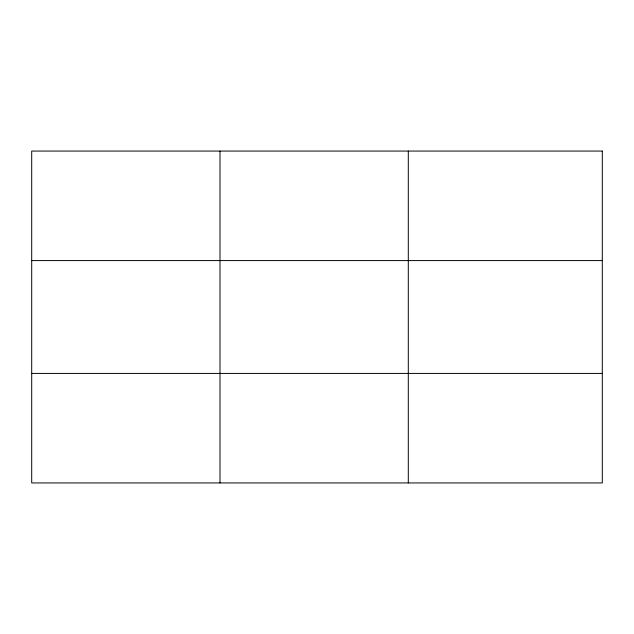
<?xml version="1.0" encoding="UTF-8"?>
<svg xmlns="http://www.w3.org/2000/svg" width="634" height="634" viewBox="0 0 634 634"><rect width="100%" height="100%" fill="white"/><g stroke="black" fill="none" stroke-linecap="round" stroke-linejoin="round"><path stroke-width="0.95" d="M219.998 482.934L219.998 151.066M408.296 482.934L408.296 151.066M31.7 260.582L602.3 260.582M31.7 373.418L602.3 373.418M602.3 151.066L602.3 482.934L31.7 482.934L31.7 151.066L602.3 151.066"/></g></svg>
